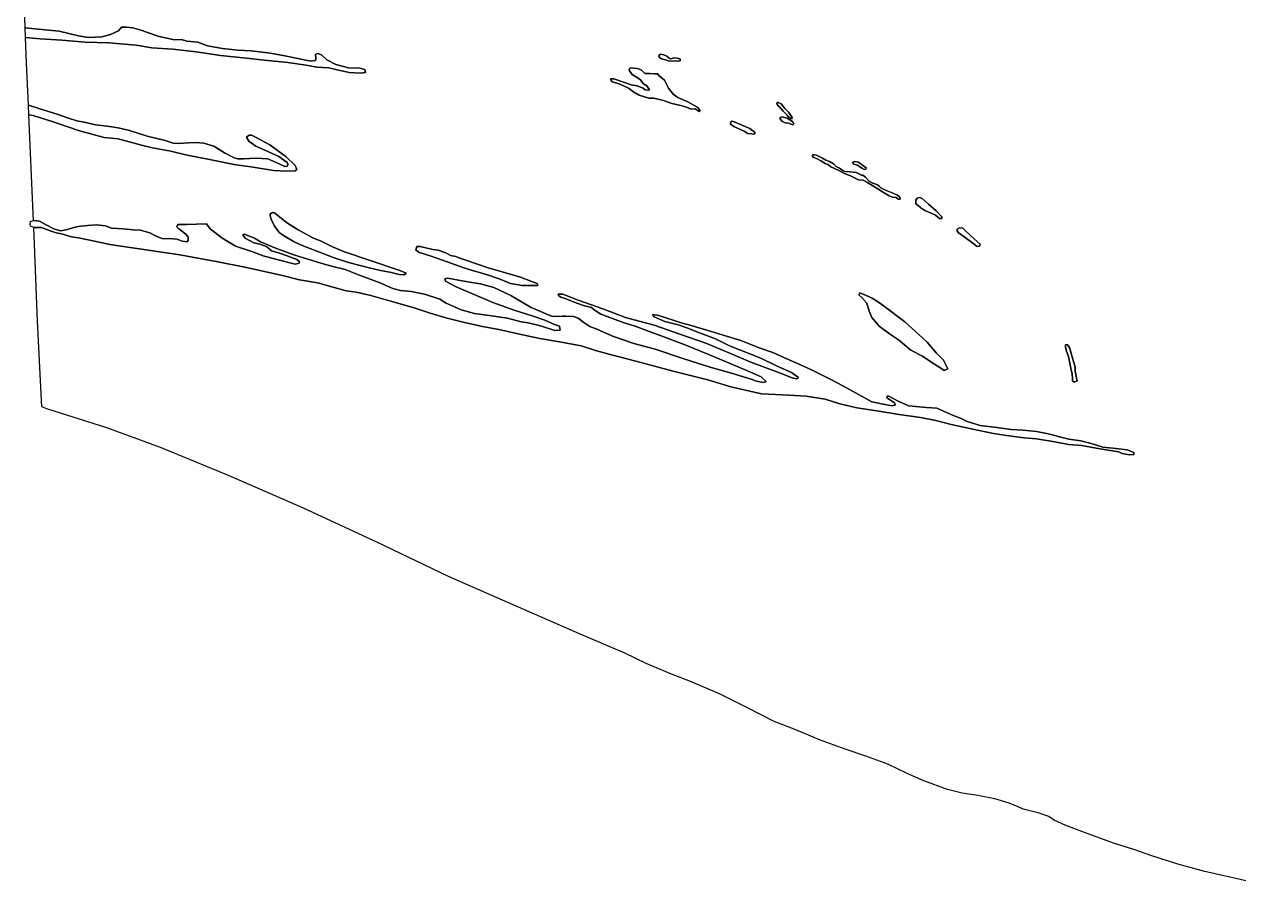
# Model space of a CAD drawing. Header units: inches. Extents: x 288635 to 1232953, y 676945 to 1655780.
# Drawn here: x 289387 to 325372, y 728959 to 754363 of the extents above; entities that cross this region are included whole.
import ezdxf

# ---------------------------------------------------------------- set-up
doc = ezdxf.new("R2010")
doc.units = ezdxf.units.IN
doc.header["$MEASUREMENT"] = 0

msp = doc.modelspace()

# ---------------------------------------------------------------- linework, layer by layer
at = {"color": 1}
msp.add_lwpolyline([(325721.4762, 728958.8236), (324365.1135, 729263.6242), (323567.5519, 729482.0647), (322764.9103, 729730.9852), (322292.4693, 729898.6255), (321662.548, 730096.7459), (320798.9463, 730416.7865), (320245.2252, 730619.987), (319904.8645, 730782.5473), (319747.3842, 730894.3075), (319457.8236, 730990.8277), (318985.3827, 731107.6679), (318838.0624, 731173.7081), (318573.9019, 731290.5483), (318142.101, 731417.5485), (317639.18, 731514.0687), (317180.4765, 731579.8764), (316743.5957, 731691.6366), (316037.4743, 731945.6372), (315544.7133, 732164.0776), (314970.6721, 732438.3981), (314320.4308, 732677.1586), (313705.7496, 732885.439), (312948.8281, 733159.7596), (312252.8667, 733454.4002), (311607.7054, 733708.4007), (310799.9838, 734119.8815), (309982.1022, 734526.2823), (309123.5804, 734886.963), (308559.6993, 735110.4835), (307818.0178, 735420.3641), (307177.9365, 735730.2447), (305841.8939, 736299.6292), (303397.139, 737368.548), (301957.8028, 738003.5493), (299830.5485, 739019.5513), (297660.9608, 740024.97), (295438.4564, 740998.6386), (293427.619, 741824.1402), (291829.5325, 742406.2247), (290051.529, 742967.1425), (289903.362, 743030.6427), (289776.3617, 745570.6477), (289665.9975, 748338.9506), (289898.0102, 748340.3018), (290152.0107, 748243.7816), (290329.8111, 748187.9015), (290487.2914, 748157.4214), (290787.012, 748065.9812), (290990.2124, 748040.5812), (291462.6534, 747933.901), (291919.8543, 747837.3808), (292793.616, 747710.3805), (293992.4984, 747527.5001), (295120.2607, 747324.2997), (295922.9023, 747161.7394), (297035.4245, 746917.8989), (297538.3455, 746795.9787), (298076.8266, 746704.5385), (298925.1883, 746465.778), (299219.8289, 746430.218), (299651.6297, 746328.6177), (300205.3509, 746166.0574), (300936.8723, 745962.857), (301409.3133, 745805.3767), (301876.6742, 745663.1364), (302435.4753, 745525.9761), (302968.8764, 745404.0559), (303451.4773, 745322.7757), (304061.0786, 745185.6155), (304665.5998, 745053.5352), (305300.601, 744946.855), (305889.8822, 744835.0948), (306311.5231, 744697.9345), (306789.044, 744565.8542), (307505.3255, 744382.9739), (308612.7677, 744083.2533), (309638.9297, 743829.2527), (310319.6511, 743620.9723), (311234.0529, 743412.6919), (312051.9345, 743377.1318), (312554.8556, 743341.5718), (313118.7367, 743260.2916), (313550.5375, 743112.9713), (314053.4585, 743001.2111), (314647.8197, 742914.8509), (315313.3011, 742803.0907), (315938.1423, 742716.7305), (316395.3432, 742625.2903), (316847.4641, 742503.3701), (317446.9053, 742381.4499), (318102.2266, 742239.2096), (318488.3074, 742183.3295), (319011.5485, 742112.2093), (319382.3892, 742081.7293), (319920.8703, 741990.2891), (320332.3511, 741909.0089), (320718.4319, 741878.5288), (321150.2327, 741802.3287), (321505.8335, 741746.4486), (321820.7941, 741690.5685), (321917.3143, 741644.8484), (322135.7547, 741604.2083), (322267.835, 741614.3683), (322262.755, 741680.4085), (322064.6346, 741756.6086), (321642.9937, 741807.4087), (321343.2731, 741832.8088), (320997.8324, 741944.569), (320698.1118, 742025.8491), (320337.4311, 742066.4892), (320017.3905, 742152.8494), (319849.7501, 742198.5695), (319677.0298, 742234.1296), (319382.3892, 742300.1697), (318986.1484, 742340.8098), (318625.4677, 742361.1298), (318208.9069, 742411.9299), (317705.9859, 742472.89), (317330.0651, 742589.7303), (317152.2647, 742686.2505), (316943.9843, 742762.4506), (316715.3839, 742864.0508), (316430.9033, 742985.9711), (316121.0227, 743011.3711), (315582.5416, 743062.1712), (315303.141, 743184.0915), (315110.1007, 743280.6117), (315008.5005, 743346.6518), (314952.6203, 743341.5718), (314947.5403, 743295.8517), (315054.2206, 743224.7315), (315171.0608, 743148.5314), (315206.6209, 743092.6513), (315105.0207, 743062.1712), (314881.5002, 743097.7313), (314500.4994, 743173.9314), (314104.2587, 743397.4519), (313641.9777, 743651.4524), (313301.617, 743824.1727), (312768.216, 744098.4933), (312559.9356, 744189.9335), (311889.3742, 744489.6541), (311564.2536, 744642.0544), (311162.9328, 744779.2146), (310614.2917, 744997.6551), (310096.1306, 745155.1354), (309710.0499, 745271.9756), (309151.2487, 745439.616), (308846.4481, 745515.8161), (308191.1268, 745739.3366), (308003.1664, 745759.6566), (308028.5665, 745703.7765), (308140.3267, 745658.0564), (308363.8472, 745556.4562), (308765.168, 745454.856), (309049.6485, 745358.3358), (309313.8091, 745251.6556), (309872.6102, 745043.3752), (310284.091, 744840.1748), (311213.7329, 744474.414), (311691.2538, 744235.6536), (312117.9747, 744042.6132), (312326.2551, 743895.2929), (312265.295, 743859.7328), (312143.3747, 743885.1329), (311813.1741, 744017.2131), (311422.0133, 744164.5334), (310919.0923, 744352.4938), (310314.5711, 744606.4943), (309583.0496, 744916.3749), (308810.8881, 745185.6155), (308048.8865, 745444.696), (307205.6049, 745678.3764), (306529.9635, 745927.2969), (305803.522, 746186.3775), (305341.2411, 746364.1778), (305209.1609, 746364.1778), (305224.4009, 746318.4577), (305285.361, 746277.8176), (305417.4413, 746237.1776), (305681.6018, 746130.4974), (305955.9224, 746028.8971), (306189.6028, 745973.017), (306270.883, 745901.8969), (306469.0034, 745774.8966), (307159.8848, 745520.8961), (307490.0854, 745419.2959), (307855.8462, 745282.1357), (308262.247, 745129.7354), (308937.8883, 744870.6548), (309694.8098, 744565.8542), (310746.3719, 744123.8933), (311223.8929, 743920.6929), (311366.1332, 743783.5327), (311305.1731, 743747.9726), (311072.9192, 743785.6552), (310954.6524, 743839.4128), (310339.9711, 744022.2931), (309740.5299, 744189.9335), (308897.2482, 744459.174), (308079.3666, 744733.4946), (307449.4453, 744906.2149), (306850.0041, 745114.4953), (306463.9234, 745282.1357), (306385.528, 745317.9736), (306148.9627, 745409.1359), (305966.0824, 745531.0562), (305803.522, 745658.0564), (305661.2818, 745703.7765), (305448.1114, 745712.3816), (305336.1611, 745713.9365), (305026.2805, 745703.7765), (304386.1992, 745978.097), (303801.998, 746328.6177), (303304.1571, 746562.2982), (302907.9163, 746668.9784), (302648.8357, 746709.6185), (302425.3153, 746755.3386), (302257.675, 746785.8187), (302049.3945, 746821.3787), (301927.4743, 746836.6188), (301846.1941, 746816.2987), (301871.5942, 746755.3386), (302186.5548, 746587.6983), (302714.8759, 746354.0178), (303268.597, 746120.3373), (303903.5982, 745891.7369), (304462.3994, 745713.9365), (304812.9201, 745597.0963), (305102.4806, 745465.016), (305249.8009, 745419.2959), (305265.041, 745297.3757), (305107.5607, 745287.2157), (304685.9198, 745429.4559), (304315.0791, 745520.8961), (304106.7987, 745551.3762), (303700.3978, 745658.0564), (303227.9569, 745724.0965), (302730.1159, 745795.2167), (302328.7951, 745901.8969), (301886.8342, 746100.0173), (301698.8738, 746221.9375), (301241.6729, 746364.1778), (300850.5121, 746450.538), (300530.4715, 746475.938), (300306.9511, 746531.8182), (299900.5502, 746709.6185), (299285.869, 746943.299), (298894.7082, 747095.6993), (298528.9475, 747182.0595), (298178.4268, 747288.7397), (297401.1852, 747522.4201), (296862.7042, 747715.4605), (296390.2632, 747918.6609), (296212.4629, 748030.4212), (296065.1426, 748086.3013), (296004.1825, 748106.6213), (295912.7423, 748147.2614), (295861.9422, 748121.8613), (295933.0623, 748025.3411), (296192.1428, 747888.1809), (296410.5833, 747837.3808), (296578.2236, 747771.3406), (296715.3839, 747649.4204), (296949.0643, 747578.3002), (297142.1047, 747512.2601), (297309.7451, 747456.38), (297467.2254, 747395.4199), (297543.4255, 747329.3797), (297528.1855, 747283.6597), (297411.3453, 747253.1796), (296867.7842, 747390.3399), (296461.3834, 747502.1001), (296126.1027, 747629.1003), (295643.5017, 747786.5807), (295242.1809, 748035.5012), (294896.7402, 748299.6617), (294790.06, 748452.062), (294195.6988, 748426.6619), (294043.2985, 748431.742), (293941.6983, 748426.6619), (293911.2183, 748365.7018), (293967.0984, 748304.7417), (294170.2988, 748142.1814), (294241.4189, 748055.8212), (294246.4989, 747969.461), (294210.9389, 747913.5809), (294063.6186, 747933.901), (293921.3783, 747999.9411), (293657.2178, 748020.2611), (293489.5774, 748010.1011), (293276.217, 748091.3813), (293103.4966, 748182.8215), (292834.2561, 748259.0216), (292615.8157, 748274.2616), (292321.1751, 748304.7417), (291975.7344, 748325.0617), (291792.854, 748391.1019), (291518.5335, 748421.5819), (291259.453, 748401.2619), (290980.0524, 748370.7818), (290858.1322, 748340.3018), (290670.1718, 748279.3416), (290466.9714, 748238.7016), (290279.011, 748289.5017), (290019.9305, 748431.742), (289842.1301, 748533.3422), (289657.6749, 748547.7093), (289649.3615, 748756.2374), (289519.6865, 751684.1967), (289648.1545, 751655.3566), (290242.5157, 751472.4762), (291024.8373, 751208.3157), (291751.2787, 751010.1953), (292167.8396, 750964.4752), (292863.8009, 750776.5148), (293188.9216, 750700.3146), (293727.4027, 750598.7144), (294210.0036, 750486.9542), (294875.485, 750359.954), (295607.0064, 750212.6337), (296170.8876, 750126.2735), (296775.4088, 750034.8333), (297166.5695, 750009.4333), (297415.49, 750019.5933), (297466.2901, 750060.2334), (297410.41, 750177.0736), (297151.3295, 750431.0741), (296658.5685, 750786.6748), (296262.3277, 751010.1953), (296120.0875, 751076.2354), (296048.9673, 751076.2354), (295972.7672, 751020.3553), (296038.8073, 750898.435), (296252.1677, 750756.1948), (296628.0885, 750588.5544), (296927.8091, 750441.2341), (297105.6094, 750314.2339), (297176.7296, 750268.5138), (297197.0496, 750217.7137), (297186.8896, 750161.8336), (297105.6094, 750151.6735), (296846.5289, 750268.5138), (296602.6884, 750375.194), (296262.3277, 750395.514), (295886.407, 750375.194), (295718.7667, 750375.194), (295607.0064, 750410.7541), (295322.5259, 750558.0744), (295002.4852, 750751.1147), (294702.7646, 750837.4749), (294474.1642, 750862.875), (294255.7237, 750847.6349), (293956.0031, 750827.3149), (293798.5228, 750837.4749), (293564.8423, 750918.7551), (293031.4413, 751050.8353), (292508.2002, 751218.4757), (292172.9196, 751294.6758), (291847.7989, 751340.3959), (291497.2782, 751381.036), (291212.7976, 751452.1561), (290943.5571, 751497.8762), (290669.2366, 751594.3964), (290394.916, 751690.9166), (289815.7948, 751868.717), (289507.0523, 751969.4676), (289452.2075, 753207.8206), (289426.6992, 753974.8781), (289858.668, 753934.2436), (290498.7493, 753893.6035), (291189.6307, 753832.6434), (291895.7521, 753812.3234), (292698.3937, 753746.2832), (293165.7546, 753665.0031), (293790.5959, 753629.443), (294476.3973, 753543.0828), (295202.8387, 753441.4826), (295975.0002, 753355.1224), (296498.2413, 753304.3223), (297194.2027, 753233.2022), (297737.7638, 753151.922), (298057.8044, 753090.9619), (298408.3251, 753075.7219), (298662.3256, 753014.7618), (299012.8463, 752938.5616), (299358.287, 752913.1616), (299495.4473, 752933.4816), (299475.1272, 753019.8418), (299327.807, 753065.5619), (298997.6063, 753075.7219), (298621.6855, 753172.2421), (298347.365, 753314.4824), (298200.0447, 753451.6426), (298098.4445, 753497.3627), (298012.0843, 753477.0427), (298027.3244, 753344.9624), (298017.1643, 753294.1623), (297885.0841, 753273.8423), (297732.6838, 753304.3223), (297158.6426, 753421.1626), (296686.2017, 753502.4427), (296107.0805, 753573.5629), (295715.9197, 753593.8829), (295263.7988, 753644.683), (294811.6779, 753720.8832), (294532.2774, 753832.6434), (294202.0767, 753863.1235), (294044.5964, 753908.8436), (293841.396, 753903.7635), (293379.1151, 754000.2837), (293033.6744, 754122.204), (292876.1941, 754183.1641), (292606.9535, 754254.2842), (292413.9131, 754279.6843), (292271.6728, 754274.6043), (292180.2327, 754167.9241), (291946.5522, 754061.2439), (291687.4717, 753995.2037), (291286.1509, 753974.8837), (290991.5103, 754020.6038), (290422.5491, 754157.7641), (289904.3881, 754208.5642), (289417.2549, 754258.8757), (289387.1541, 755164.0355)], dxfattribs=at)
for points in [[(293379.1151, 754000.2837), (293841.396, 753903.7635), (294044.5964, 753908.8436), (294202.0767, 753863.1235), (294532.2774, 753832.6434), (294811.6779, 753720.8832), (295263.7988, 753644.683), (295715.9197, 753593.8829), (296107.0805, 753573.5629), (296686.2017, 753502.4427), (297158.6426, 753421.1626), (297732.6838, 753304.3223), (297885.0841, 753273.8423), (298017.1643, 753294.1623), (298027.3244, 753344.9624), (298012.0843, 753477.0427), (298098.4445, 753497.3627), (298200.0447, 753451.6426), (298347.365, 753314.4824), (298621.6855, 753172.2421), (298997.6063, 753075.7219), (299327.807, 753065.5619), (299475.1272, 753019.8418), (299495.4473, 752933.4816), (299358.287, 752913.1616), (299012.8463, 752938.5616), (298662.3256, 753014.7618), (298408.3251, 753075.7219), (298057.8044, 753090.9619), (297737.7638, 753151.922), (297194.2027, 753233.2022), (296498.2413, 753304.3223), (295975.0002, 753355.1224), (295202.8387, 753441.4826), (294476.3973, 753543.0828), (293790.5959, 753629.443), (293165.7546, 753665.0031), (292698.3937, 753746.2832), (291895.7521, 753812.3234), (291189.6307, 753832.6434), (290498.7493, 753893.6035), (289858.668, 753934.2436), (289426.6992, 753974.8781), (289417.2549, 754258.8757), (289904.3881, 754208.5642), (290422.5491, 754157.7641), (290991.5103, 754020.6038), (291286.1509, 753974.8837), (291687.4717, 753995.2037), (291946.5522, 754061.2439), (292180.2327, 754167.9241), (292271.6728, 754274.6043), (292413.9131, 754279.6843), (292606.9535, 754254.2842), (292876.1941, 754183.1641), (293033.6744, 754122.204), (293379.1151, 754000.2837)], [(308500.0102, 753268.7061), (308647.3305, 753278.8661), (308764.1708, 753273.7861), (308820.0509, 753283.9461), (308825.1309, 753334.7462), (308734.9607, 753356.3363), (308629.1271, 753369.0363), (308576.2104, 753347.8696), (308544.4603, 753343.6362), (308495.7769, 753360.5696), (308428.8901, 753421.1064), (308336.4191, 753459.1827), (308248.1264, 753481.2198), (308214.2597, 753464.2865), (308193.0929, 753419.8364), (308199.443, 753383.853), (308266.3298, 753334.7462), (308383.17, 753309.3462), (308500.0102, 753268.7061)], [(308495.7769, 753360.5696), (308544.4603, 753343.6362), (308576.2104, 753347.8696), (308629.1271, 753369.0363), (308734.9607, 753356.3363), (308825.1309, 753334.7462), (308820.0509, 753283.9461), (308764.1708, 753273.7861), (308647.3305, 753278.8661), (308500.0102, 753268.7061), (308383.17, 753309.3462), (308266.3298, 753334.7462), (308199.443, 753383.853), (308193.0929, 753419.8364), (308214.2597, 753464.2865), (308248.1264, 753481.2198), (308336.4191, 753459.1827), (308428.8901, 753421.1064), (308495.7769, 753360.5696)], [(309347.3136, 751897.315), (309047.593, 752070.0354), (308752.9524, 752197.0356), (308615.7921, 752288.4758), (308473.5518, 752471.3562), (308356.7116, 752710.1166), (308199.2313, 752832.0369), (308148.4312, 752892.997), (308056.991, 752898.077), (307909.6707, 752908.237), (307772.5104, 752908.237), (307665.8302, 753009.8372), (307548.99, 753055.5573), (307350.8696, 753075.8774), (307310.2295, 753035.2373), (307315.3095, 752979.3572), (307396.5897, 752877.757), (307493.1099, 752816.7969), (307640.4302, 752725.3567), (307731.8704, 752603.4364), (307838.5506, 752542.4763), (307909.6707, 752425.6361), (307894.4307, 752410.396), (307787.7505, 752420.5561), (307721.7103, 752466.2762), (307543.91, 752542.4763), (307371.1896, 752567.8764), (307142.5892, 752644.0765), (306853.0286, 752750.7567), (306761.5884, 752745.6767), (306776.8284, 752684.7166), (306812.3885, 752654.2365), (306873.3486, 752638.9965), (306969.8688, 752608.5164), (307101.9491, 752562.7963), (307310.2295, 752456.1161), (307416.9097, 752369.756), (307604.8701, 752263.0757), (307894.4307, 752171.6356), (308041.751, 752176.7156), (308331.3116, 752105.5954), (308570.072, 752019.2353), (308803.7525, 751968.4352), (309006.9529, 751902.395), (309144.1132, 751851.5949), (309260.9534, 751856.6749), (309382.8737, 751780.4748), (309418.4337, 751800.7948), (309347.3136, 751897.315)], [(307665.8302, 753009.8372), (307772.5104, 752908.237), (307909.6707, 752908.237), (308056.991, 752898.077), (308148.4312, 752892.997), (308199.2313, 752832.0369), (308356.7116, 752710.1166), (308473.5518, 752471.3562), (308615.7921, 752288.4758), (308752.9524, 752197.0356), (309047.593, 752070.0354), (309347.3136, 751897.315), (309418.4337, 751800.7948), (309382.8737, 751780.4748), (309260.9534, 751856.6749), (309144.1132, 751851.5949), (309006.9529, 751902.395), (308803.7525, 751968.4352), (308570.072, 752019.2353), (308331.3116, 752105.5954), (308041.751, 752176.7156), (307894.4307, 752171.6356), (307604.8701, 752263.0757), (307416.9097, 752369.756), (307310.2295, 752456.1161), (307101.9491, 752562.7963), (306969.8688, 752608.5164), (306873.3486, 752638.9965), (306812.3885, 752654.2365), (306776.8284, 752684.7166), (306761.5884, 752745.6767), (306853.0286, 752750.7567), (307142.5892, 752644.0765), (307371.1896, 752567.8764), (307543.91, 752542.4763), (307721.7103, 752466.2762), (307787.7505, 752420.5561), (307894.4307, 752410.396), (307909.6707, 752425.6361), (307838.5506, 752542.4763), (307731.8704, 752603.4364), (307640.4302, 752725.3567), (307493.1099, 752816.7969), (307396.5897, 752877.757), (307315.3095, 752979.3572), (307310.2295, 753035.2373), (307350.8696, 753075.8774), (307548.99, 753055.5573), (307665.8302, 753009.8372)], [(293798.5228, 750837.4749), (293956.0031, 750827.3149), (294255.7237, 750847.6349), (294474.1642, 750862.875), (294702.7646, 750837.4749), (295002.4852, 750751.1147), (295322.5259, 750558.0744), (295607.0064, 750410.7541), (295718.7667, 750375.194), (295886.407, 750375.194), (296262.3277, 750395.514), (296602.6884, 750375.194), (296846.5289, 750268.5138), (297105.6094, 750151.6735), (297186.8896, 750161.8336), (297197.0496, 750217.7137), (297176.7296, 750268.5138), (297105.6094, 750314.2339), (296927.8091, 750441.2341), (296628.0885, 750588.5544), (296252.1677, 750756.1948), (296038.8073, 750898.435), (295972.7672, 751020.3553), (296048.9673, 751076.2354), (296120.0875, 751076.2354), (296262.3277, 751010.1953), (296658.5685, 750786.6748), (297151.3295, 750431.0741), (297410.41, 750177.0736), (297466.2901, 750060.2334), (297415.49, 750019.5933), (297166.5695, 750009.4333), (296775.4088, 750034.8333), (296170.8876, 750126.2735), (295607.0064, 750212.6337), (294875.485, 750359.954), (294210.0036, 750486.9542), (293727.4027, 750598.7144), (293188.9216, 750700.3146), (292863.8009, 750776.5148), (292167.8396, 750964.4752), (291751.2787, 751010.1953), (291024.8373, 751208.3157), (290242.5157, 751472.4762), (289648.1545, 751655.3566), (289519.6865, 751684.1967), (289507.0523, 751969.4676), (289815.7948, 751868.717), (290394.916, 751690.9166), (290669.2366, 751594.3964), (290943.5571, 751497.8762), (291212.7976, 751452.1561), (291497.2782, 751381.036), (291847.7989, 751340.3959), (292172.9196, 751294.6758), (292508.2002, 751218.4757), (293031.4413, 751050.8353), (293564.8423, 750918.7551), (293798.5228, 750837.4749)], [(312030.4585, 751618.4383), (312102.4253, 751567.6382), (312136.2921, 751573.9882), (312134.1754, 751622.6717), (312034.6919, 751762.372), (311924.625, 751870.3222), (311812.4414, 752001.5558), (311725.6579, 752046.0059), (311706.6079, 752046.0059), (311689.6745, 752016.3725), (311691.7912, 751984.6224), (311727.7746, 751946.5223), (311767.9913, 751912.6556), (311878.0582, 751785.6553), (311996.5918, 751673.4718), (312030.4585, 751618.4383)], [(312136.2921, 751573.9882), (312102.4253, 751567.6382), (312030.4585, 751618.4383), (311996.5918, 751673.4718), (311878.0582, 751785.6553), (311767.9913, 751912.6556), (311727.7746, 751946.5223), (311691.7912, 751984.6224), (311689.6745, 752016.3725), (311706.6079, 752046.0059), (311725.6579, 752046.0059), (311812.4414, 752001.5558), (311924.625, 751870.3222), (312034.6919, 751762.372), (312134.1754, 751622.6717), (312136.2921, 751573.9882)], [(310770.8136, 751320.7356), (310537.9798, 751426.5692), (310488.2915, 751447.0291), (310372.5972, 751494.4438), (310334.4971, 751479.6271), (310315.4471, 751430.9436), (310317.5638, 751401.3102), (310406.7462, 751333.4357), (310715.7801, 751193.7354), (310830.0804, 751130.2352), (310941.9817, 751113.443), (311005.4818, 751111.3263), (311037.2319, 751128.2597), (311032.9985, 751168.4764), (310975.8484, 751208.6932), (310885.1138, 751274.1689), (310770.8136, 751320.7356)], [(311037.2319, 751128.2597), (311005.4818, 751111.3263), (310941.9817, 751113.443), (310830.0804, 751130.2352), (310715.7801, 751193.7354), (310406.7462, 751333.4357), (310317.5638, 751401.3102), (310315.4471, 751430.9436), (310334.4971, 751479.6271), (310372.5972, 751494.4438), (310488.2915, 751447.0291), (310537.9798, 751426.5692), (310770.8136, 751320.7356), (310885.1138, 751274.1689), (310975.8484, 751208.6932), (311032.9985, 751168.4764), (311037.2319, 751128.2597)], [(312079.142, 751413.1213), (312155.3421, 751387.7212), (312193.4422, 751413.1213), (312148.9921, 751482.9714), (312069.6169, 751530.5965), (311987.0668, 751584.5716), (311834.6665, 751619.4967), (311783.8664, 751603.6216), (311780.6914, 751559.1715), (311834.6665, 751492.4964), (311936.2667, 751441.6963), (312037.8669, 751435.3463), (312079.142, 751413.1213)], [(312193.4422, 751413.1213), (312155.3421, 751387.7212), (312079.142, 751413.1213), (312037.8669, 751435.3463), (311936.2667, 751441.6963), (311834.6665, 751492.4964), (311780.6914, 751559.1715), (311783.8664, 751603.6216), (311834.6665, 751619.4967), (311987.0668, 751584.5716), (312069.6169, 751530.5965), (312148.9921, 751482.9714), (312193.4422, 751413.1213)], [(315337.4399, 749197.1326), (315320.5065, 749252.1661), (315261.2397, 749300.8495), (315149.0562, 749349.533), (314905.639, 749446.8998), (314770.1721, 749512.5166), (314723.6053, 749554.85), (314666.4552, 749609.8835), (314535.2216, 749658.5669), (314425.1547, 749717.8337), (314312.9712, 749832.1339), (314230.421, 749889.284), (314197.5068, 749896.8511), (314034.9464, 749973.0513), (313852.0661, 749993.3713), (313705.0633, 750002.2613), (313651.0377, 750020.8326), (313544.6196, 750098.8345), (313441.0425, 750153.1125), (313425.9149, 750167.0458), (313361.1043, 750229.8035), (313249.979, 750295.9494), (313138.8538, 750340.9287), (313040.9578, 750396.4913), (312939.2517, 750445.9685), (312863.0516, 750486.1852), (312778.3848, 750498.8853), (312746.6347, 750490.4186), (312740.2847, 750454.4352), (312765.6847, 750424.8018), (312856.7016, 750384.585), (312988.041, 750314.4703), (313117.6871, 750240.3868), (313207.6456, 750211.2826), (313287.0208, 750139.845), (313377.9957, 750096.3864), (313503.9795, 750041.9489), (313707.7091, 749928.1779), (313852.0661, 749886.6911), (314106.0666, 749754.6108), (314241.0043, 749743.2337), (314376.4713, 749675.5003), (314535.2216, 749573.9001), (314674.9219, 749489.2332), (314850.6056, 749383.3997), (315009.3559, 749279.6828), (315110.9561, 749243.6994), (315223.1396, 749228.8827), (315284.5231, 749182.316), (315322.6232, 749175.9659), (315337.4399, 749197.1326)], [(315337.4399, 749197.1326), (315322.6232, 749175.9659), (315284.5231, 749182.316), (315223.1396, 749228.8827), (315110.9561, 749243.6994), (315009.3559, 749279.6828), (314850.6056, 749383.3997), (314674.9219, 749489.2332), (314535.2216, 749573.9001), (314376.4713, 749675.5003), (314241.0043, 749743.2337), (314106.0666, 749754.6108), (313852.0661, 749886.6911), (313707.7091, 749928.1779), (313503.9795, 750041.9489), (313377.9957, 750096.3864), (313287.0208, 750139.845), (313207.6456, 750211.2826), (313117.6871, 750240.3868), (312988.041, 750314.4703), (312856.7016, 750384.585), (312765.6847, 750424.8018), (312740.2847, 750454.4352), (312746.6347, 750490.4186), (312778.3848, 750498.8853), (312863.0516, 750486.1852), (312939.2517, 750445.9685), (313040.9578, 750396.4913), (313138.8538, 750340.9287), (313249.979, 750295.9494), (313361.1043, 750229.8035), (313425.9149, 750167.0458), (313441.0425, 750153.1125), (313544.6196, 750098.8345), (313651.0377, 750020.8326), (313705.0633, 750002.2613), (313852.0661, 749993.3713), (314034.9464, 749973.0513), (314197.5068, 749896.8511), (314230.421, 749889.284), (314312.9712, 749832.1339), (314425.1547, 749717.8337), (314535.2216, 749658.5669), (314666.4552, 749609.8835), (314723.6053, 749554.85), (314770.1721, 749512.5166), (314905.639, 749446.8998), (315149.0562, 749349.533), (315261.2397, 749300.8495), (315320.5065, 749252.1661), (315337.4399, 749197.1326)], [(314202.2693, 750095.0244), (314270.0027, 750056.9244), (314325.0362, 750065.3911), (314333.5029, 750111.9578), (314219.2026, 750192.3913), (314100.6691, 750272.8248), (313999.0689, 750293.9915), (313935.5687, 750281.2915), (313948.2688, 750230.4914), (313969.4355, 750222.0247), (314071.0357, 750183.9246), (314202.2693, 750095.0244)], [(314325.0362, 750065.3911), (314270.0027, 750056.9244), (314202.2693, 750095.0244), (314071.0357, 750183.9246), (313969.4355, 750222.0247), (313948.2688, 750230.4914), (313935.5687, 750281.2915), (313999.0689, 750293.9915), (314100.6691, 750272.8248), (314219.2026, 750192.3913), (314333.5029, 750111.9578), (314325.0362, 750065.3911)], [(316384.9803, 748707.335), (316506.9005, 748605.7348), (316572.9407, 748605.7348), (316578.0207, 748656.5349), (316405.3003, 748839.4153), (316181.7799, 749032.4557), (315993.8195, 749205.176), (315912.5394, 749235.6561), (315841.4192, 749210.256), (315800.7791, 749149.2959), (315805.8591, 749047.6957), (315871.8993, 748991.8156), (315953.1794, 748925.7754), (316075.0997, 748849.5753), (316263.0601, 748768.2951), (316384.9803, 748707.335)], [(316572.9407, 748605.7348), (316506.9005, 748605.7348), (316384.9803, 748707.335), (316263.0601, 748768.2951), (316075.0997, 748849.5753), (315953.1794, 748925.7754), (315871.8993, 748991.8156), (315805.8591, 749047.6957), (315800.7791, 749149.2959), (315841.4192, 749210.256), (315912.5394, 749235.6561), (315993.8195, 749205.176), (316181.7799, 749032.4557), (316405.3003, 748839.4153), (316578.0207, 748656.5349), (316572.9407, 748605.7348)], [(290019.9305, 748431.742), (290279.011, 748289.5017), (290466.9714, 748238.7016), (290670.1718, 748279.3416), (290858.1322, 748340.3018), (290980.0524, 748370.7818), (291259.453, 748401.2619), (291518.5335, 748421.5819), (291792.854, 748391.1019), (291975.7344, 748325.0617), (292321.1751, 748304.7417), (292615.8157, 748274.2616), (292834.2561, 748259.0216), (293103.4966, 748182.8215), (293276.217, 748091.3813), (293489.5774, 748010.1011), (293657.2178, 748020.2611), (293921.3783, 747999.9411), (294063.6186, 747933.901), (294210.9389, 747913.5809), (294246.4989, 747969.461), (294241.4189, 748055.8212), (294170.2988, 748142.1814), (293967.0984, 748304.7417), (293911.2183, 748365.7018), (293941.6983, 748426.6619), (294043.2985, 748431.742), (294195.6988, 748426.6619), (294790.06, 748452.062), (294896.7402, 748299.6617), (295242.1809, 748035.5012), (295643.5017, 747786.5807), (296126.1027, 747629.1003), (296461.3834, 747502.1001), (296867.7842, 747390.3399), (297411.3453, 747253.1796), (297528.1855, 747283.6597), (297543.4255, 747329.3797), (297467.2254, 747395.4199), (297309.7451, 747456.38), (297142.1047, 747512.2601), (296949.0643, 747578.3002), (296715.3839, 747649.4204), (296578.2236, 747771.3406), (296410.5833, 747837.3808), (296192.1428, 747888.1809), (295933.0623, 748025.3411), (295861.9422, 748121.8613), (295912.7423, 748147.2614), (296004.1825, 748106.6213), (296065.1426, 748086.3013), (296212.4629, 748030.4212), (296390.2632, 747918.6609), (296862.7042, 747715.4605), (297401.1852, 747522.4201), (298178.4268, 747288.7397), (298528.9475, 747182.0595), (298894.7082, 747095.6993), (299285.869, 746943.299), (299900.5502, 746709.6185), (300306.9511, 746531.8182), (300530.4715, 746475.938), (300850.5121, 746450.538), (301241.6729, 746364.1778), (301698.8738, 746221.9375), (301886.8342, 746100.0173), (302328.7951, 745901.8969), (302730.1159, 745795.2167), (303227.9569, 745724.0965), (303700.3978, 745658.0564), (304106.7987, 745551.3762), (304315.0791, 745520.8961), (304685.9198, 745429.4559), (305107.5607, 745287.2157), (305265.041, 745297.3757), (305249.8009, 745419.2959), (305102.4806, 745465.016), (304812.9201, 745597.0963), (304462.3994, 745713.9365), (303903.5982, 745891.7369), (303268.597, 746120.3373), (302714.8759, 746354.0178), (302186.5548, 746587.6983), (301871.5942, 746755.3386), (301846.1941, 746816.2987), (301927.4743, 746836.6188), (302049.3945, 746821.3787), (302257.675, 746785.8187), (302425.3153, 746755.3386), (302648.8357, 746709.6185), (302907.9163, 746668.9784), (303304.1571, 746562.2982), (303801.998, 746328.6177), (304386.1992, 745978.097), (305026.2805, 745703.7765), (305336.1611, 745713.9365), (305448.1114, 745712.3816), (305661.2818, 745703.7765), (305803.522, 745658.0564), (305966.0824, 745531.0562), (306148.9627, 745409.1359), (306385.528, 745317.9736), (306463.9234, 745282.1357), (306850.0041, 745114.4953), (307449.4453, 744906.2149), (308079.3666, 744733.4946), (308897.2482, 744459.174), (309740.5299, 744189.9335), (310339.9711, 744022.2931), (310954.6524, 743839.4128), (311072.9192, 743785.6552), (311305.1731, 743747.9726), (311366.1332, 743783.5327), (311223.8929, 743920.6929), (310746.3719, 744123.8933), (309694.8098, 744565.8542), (308937.8883, 744870.6548), (308262.247, 745129.7354), (307855.8462, 745282.1357), (307490.0854, 745419.2959), (307159.8848, 745520.8961), (306469.0034, 745774.8966), (306270.883, 745901.8969), (306189.6028, 745973.017), (305955.9224, 746028.8971), (305681.6018, 746130.4974), (305417.4413, 746237.1776), (305285.361, 746277.8176), (305224.4009, 746318.4577), (305209.1609, 746364.1778), (305341.2411, 746364.1778), (305803.522, 746186.3775), (306529.9635, 745927.2969), (307205.6049, 745678.3764), (308048.8865, 745444.696), (308810.8881, 745185.6155), (309583.0496, 744916.3749), (310314.5711, 744606.4943), (310919.0923, 744352.4938), (311422.0133, 744164.5334), (311813.1741, 744017.2131), (312143.3747, 743885.1329), (312265.295, 743859.7328), (312326.2551, 743895.2929), (312117.9747, 744042.6132), (311691.2538, 744235.6536), (311213.7329, 744474.414), (310284.091, 744840.1748), (309872.6102, 745043.3752), (309313.8091, 745251.6556), (309049.6485, 745358.3358), (308765.168, 745454.856), (308363.8472, 745556.4562), (308140.3267, 745658.0564), (308028.5665, 745703.7765), (308003.1664, 745759.6566), (308191.1268, 745739.3366), (308846.4481, 745515.8161), (309151.2487, 745439.616), (309710.0499, 745271.9756), (310096.1306, 745155.1354), (310614.2917, 744997.6551), (311162.9328, 744779.2146), (311564.2536, 744642.0544), (311889.3742, 744489.6541), (312559.9356, 744189.9335), (312768.216, 744098.4933), (313301.617, 743824.1727), (313641.9777, 743651.4524), (314104.2587, 743397.4519), (314500.4994, 743173.9314), (314881.5002, 743097.7313), (315105.0207, 743062.1712), (315206.6209, 743092.6513), (315171.0608, 743148.5314), (315054.2206, 743224.7315), (314947.5403, 743295.8517), (314952.6203, 743341.5718), (315008.5005, 743346.6518), (315110.1007, 743280.6117), (315303.141, 743184.0915), (315582.5416, 743062.1712), (316121.0227, 743011.3711), (316430.9033, 742985.9711), (316715.3839, 742864.0508), (316943.9843, 742762.4506), (317152.2647, 742686.2505), (317330.0651, 742589.7303), (317705.9859, 742472.89), (318208.9069, 742411.9299), (318625.4677, 742361.1298), (318986.1484, 742340.8098), (319382.3892, 742300.1697), (319677.0298, 742234.1296), (319849.7501, 742198.5695), (320017.3905, 742152.8494), (320337.4311, 742066.4892), (320698.1118, 742025.8491), (320997.8324, 741944.569), (321343.2731, 741832.8088), (321642.9937, 741807.4087), (322064.6346, 741756.6086), (322262.755, 741680.4085), (322267.835, 741614.3683), (322135.7547, 741604.2083), (321917.3143, 741644.8484), (321820.7941, 741690.5685), (321505.8335, 741746.4486), (321150.2327, 741802.3287), (320718.4319, 741878.5288), (320332.3511, 741909.0089), (319920.8703, 741990.2891), (319382.3892, 742081.7293), (319011.5485, 742112.2093), (318488.3074, 742183.3295), (318102.2266, 742239.2096), (317446.9053, 742381.4499), (316847.4641, 742503.3701), (316395.3432, 742625.2903), (315938.1423, 742716.7305), (315313.3011, 742803.0907), (314647.8197, 742914.8509), (314053.4585, 743001.2111), (313550.5375, 743112.9713), (313118.7367, 743260.2916), (312554.8556, 743341.5718), (312051.9345, 743377.1318), (311234.0529, 743412.6919), (310319.6511, 743620.9723), (309638.9297, 743829.2527), (308612.7677, 744083.2533), (307505.3255, 744382.9739), (306789.044, 744565.8542), (306311.5231, 744697.9345), (305889.8822, 744835.0948), (305300.601, 744946.855), (304665.5998, 745053.5352), (304061.0786, 745185.6155), (303451.4773, 745322.7757), (302968.8764, 745404.0559), (302435.4753, 745525.9761), (301876.6742, 745663.1364), (301409.3133, 745805.3767), (300936.8723, 745962.857), (300205.3509, 746166.0574), (299651.6297, 746328.6177), (299219.8289, 746430.218), (298925.1883, 746465.778), (298076.8266, 746704.5385), (297538.3455, 746795.9787), (297035.4245, 746917.8989), (295922.9023, 747161.7394), (295120.2607, 747324.2997), (293992.4984, 747527.5001), (292793.616, 747710.3805), (291919.8543, 747837.3808), (291462.6534, 747933.901), (290990.2124, 748040.5812), (290787.012, 748065.9812), (290487.2914, 748157.4214), (290329.8111, 748187.9015), (290152.0107, 748243.7816), (289898.0102, 748340.3018), (289665.9975, 748338.9506), (289572.8896, 748380.9419), (289562.7296, 748436.822), (289567.8096, 748518.1021), (289657.6749, 748547.7093), (289842.1301, 748533.3422), (290019.9305, 748431.742)], [(298521.0086, 747770.8056), (298180.648, 747938.4459), (297952.0475, 748029.8861), (297505.0066, 748268.6466), (297190.046, 748466.767), (296956.3655, 748644.5673), (296803.9652, 748776.6476), (296737.9251, 748781.7276), (296671.885, 748736.0075), (296676.965, 748685.2074), (296702.365, 748588.6872), (296798.8852, 748385.4868), (296946.2055, 748182.2864), (297113.8458, 748070.5262), (297388.1664, 747913.0459), (297667.5669, 747786.0456), (298089.2078, 747628.5653), (298566.7287, 747445.6849), (298993.4496, 747303.4447), (299608.1308, 747151.0443), (299943.4115, 747069.7642), (300222.8121, 747018.9641), (300492.0526, 746952.924), (300644.4529, 746942.7639), (300705.413, 746993.564), (300512.3726, 747069.7642), (299608.1308, 747374.5648), (298871.5293, 747618.4053), (298521.0086, 747770.8056)], [(300705.413, 746993.564), (300644.4529, 746942.7639), (300492.0526, 746952.924), (300222.8121, 747018.9641), (299943.4115, 747069.7642), (299608.1308, 747151.0443), (298993.4496, 747303.4447), (298566.7287, 747445.6849), (298089.2078, 747628.5653), (297667.5669, 747786.0456), (297388.1664, 747913.0459), (297113.8458, 748070.5262), (296946.2055, 748182.2864), (296798.8852, 748385.4868), (296702.365, 748588.6872), (296676.965, 748685.2074), (296671.885, 748736.0075), (296737.9251, 748781.7276), (296803.9652, 748776.6476), (296956.3655, 748644.5673), (297190.046, 748466.767), (297505.0066, 748268.6466), (297952.0475, 748029.8861), (298180.648, 747938.4459), (298521.0086, 747770.8056), (298871.5293, 747618.4053), (299608.1308, 747374.5648), (300512.3726, 747069.7642), (300705.413, 746993.564)], [(317451.7824, 747904.6934), (317619.4228, 747777.6931), (317690.5429, 747787.8532), (317710.863, 747843.7333), (317543.2226, 747996.1336), (317273.9821, 748239.9741), (317197.7819, 748321.2542), (317101.2617, 748336.4943), (317030.1416, 748290.7742), (317030.1416, 748239.9741), (317060.6217, 748194.254), (317192.7019, 748097.7338), (317451.7824, 747904.6934)], [(317690.5429, 747787.8532), (317619.4228, 747777.6931), (317451.7824, 747904.6934), (317192.7019, 748097.7338), (317060.6217, 748194.254), (317030.1416, 748239.9741), (317030.1416, 748290.7742), (317101.2617, 748336.4943), (317197.7819, 748321.2542), (317273.9821, 748239.9741), (317543.2226, 747996.1336), (317710.863, 747843.7333), (317690.5429, 747787.8532)], [(301112.972, 747775.5865), (301016.4518, 747780.6665), (300991.0518, 747673.9863), (301097.732, 747602.8661), (301412.6926, 747506.3459), (301915.6136, 747323.4656), (302410.444, 747151.075), (302769.0554, 747033.905), (303079.5813, 746944.7114), (303459.9367, 746825.6246), (303795.2174, 746683.3843), (304140.6581, 746622.4241), (304602.939, 746627.5042), (304587.699, 746678.3043), (304394.6586, 746754.5044), (304089.858, 746871.3446), (303551.3769, 747028.825), (303130.8575, 747148.1987), (302444.8609, 747382.618), (302261.0543, 747440.3058), (302174.6942, 747486.0259), (302017.2138, 747511.4259), (301880.0536, 747592.7061), (301651.4531, 747668.9062), (301488.8928, 747689.2263), (301112.972, 747775.5865)], [(304602.939, 746627.5042), (304140.6581, 746622.4241), (303795.2174, 746683.3843), (303459.9367, 746825.6246), (303079.5813, 746944.7114), (302769.0554, 747033.905), (302410.444, 747151.075), (301915.6136, 747323.4656), (301412.6926, 747506.3459), (301097.732, 747602.8661), (300991.0518, 747673.9863), (301016.4518, 747780.6665), (301112.972, 747775.5865), (301488.8928, 747689.2263), (301651.4531, 747668.9062), (301880.0536, 747592.7061), (302017.2138, 747511.4259), (302174.6942, 747486.0259), (302261.0543, 747440.3058), (302444.8609, 747382.618), (303130.8575, 747148.1987), (303551.3769, 747028.825), (304089.858, 746871.3446), (304394.6586, 746754.5044), (304587.699, 746678.3043), (304602.939, 746627.5042)], [(316420.1603, 744623.3386), (316135.6797, 744948.4592), (315785.159, 745273.5799), (315475.2784, 745542.8204), (314880.9172, 746005.1013), (314698.0368, 746132.1016), (314515.1564, 746243.8618), (314311.956, 746340.382), (314149.3957, 746406.4221), (314118.9157, 746350.542), (314205.2758, 746264.1818), (314352.5961, 746096.5415), (314418.6363, 745862.861), (314499.9164, 745679.9807), (314718.3568, 745420.9001), (315023.1575, 745187.2197), (315292.398, 745014.4993), (315653.0787, 744704.6187), (315998.5194, 744531.8984), (316283, 744343.938), (316511.6004, 744196.6177), (316648.7607, 744105.1775), (316750.3609, 744155.9776), (316628.4407, 744415.0581), (316420.1603, 744623.3386)], [(316750.3609, 744155.9776), (316648.7607, 744105.1775), (316511.6004, 744196.6177), (316283, 744343.938), (315998.5194, 744531.8984), (315653.0787, 744704.6187), (315292.398, 745014.4993), (315023.1575, 745187.2197), (314718.3568, 745420.9001), (314499.9164, 745679.9807), (314418.6363, 745862.861), (314352.5961, 746096.5415), (314205.2758, 746264.1818), (314118.9157, 746350.542), (314149.3957, 746406.4221), (314311.956, 746340.382), (314515.1564, 746243.8618), (314698.0368, 746132.1016), (314880.9172, 746005.1013), (315475.2784, 745542.8204), (315785.159, 745273.5799), (316135.6797, 744948.4592), (316420.1603, 744623.3386), (316628.4407, 744415.0581), (316750.3609, 744155.9776)], [(320353.7467, 744790.9689), (320292.7866, 744877.3291), (320241.9865, 744862.089), (320236.9065, 744806.2089), (320262.3065, 744709.6887), (320328.3467, 744516.6484), (320394.3868, 744176.2877), (320440.1069, 743998.4873), (320445.1869, 743876.5671), (320450.2669, 743800.3669), (320495.987, 743754.6468), (320582.3472, 743800.3669), (320567.1071, 743886.7271), (320526.467, 744089.9275), (320521.387, 744206.7677), (320435.0269, 744506.4883), (320353.7467, 744790.9689)], [(320582.3472, 743800.3669), (320495.987, 743754.6468), (320450.2669, 743800.3669), (320445.1869, 743876.5671), (320440.1069, 743998.4873), (320394.3868, 744176.2877), (320328.3467, 744516.6484), (320262.3065, 744709.6887), (320236.9065, 744806.2089), (320241.9865, 744862.089), (320292.7866, 744877.3291), (320353.7467, 744790.9689), (320435.0269, 744506.4883), (320521.387, 744206.7677), (320526.467, 744089.9275), (320567.1071, 743886.7271), (320582.3472, 743800.3669)]]:
    msp.add_lwpolyline(points, close=True, dxfattribs=at)

doc.saveas('drawing.dxf')
